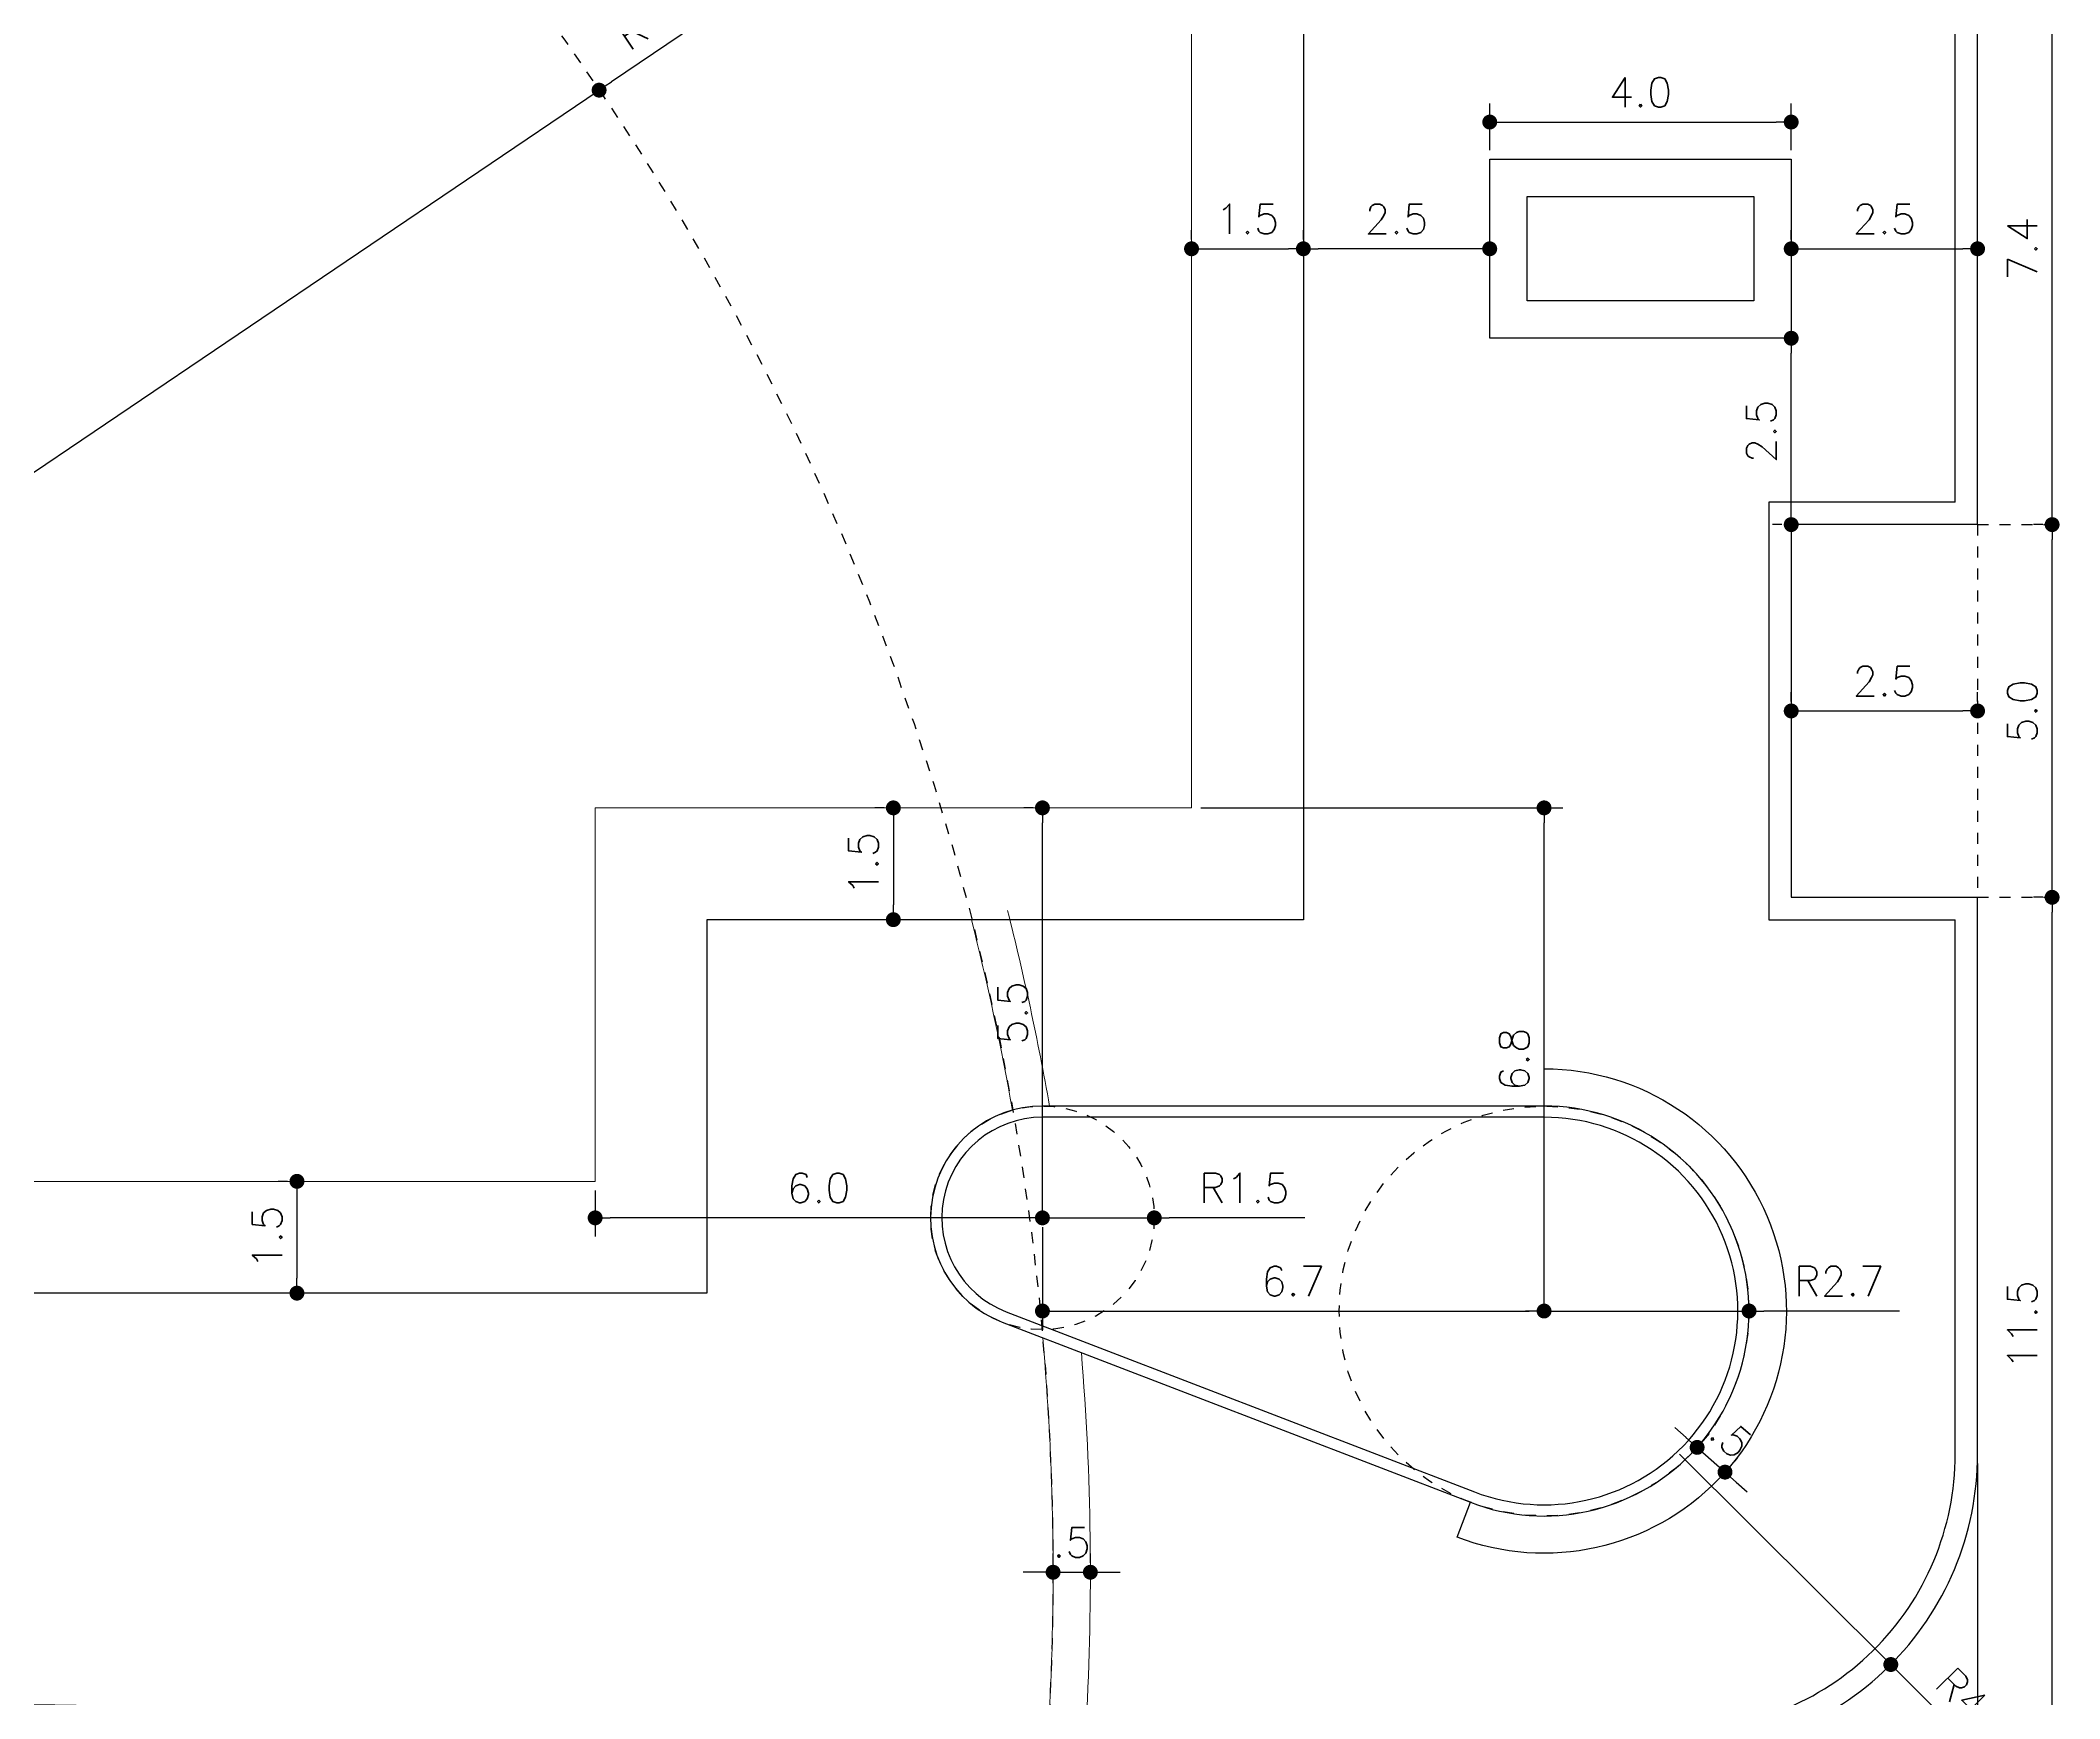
# Model space of a CAD drawing. Extents: x 387222 to 388513, y 9633222 to 9634061.
# Drawn here: x 388007.27 to 388034.36, y 9633324.92 to 9633347.17 of the extents above; entities that cross this region are included whole.
import ezdxf

# ---------------------------------------------------------------- set-up
doc = ezdxf.new("R2010")
doc.units = 0
doc.header["$LTSCALE"] = 0.049213
doc.header["$PDSIZE"] = -2.5
doc.linetypes.add('ACAD_PROJEÇÃO', pattern=[0.2, 0.1, -0.1])
doc.layers.get('Defpoints').update_dxf_attribs({"color": 8})
for name, color, linetype in [('AI-Cotas', 12, 'Continuous'), ('BANCO', 2, 'Continuous'), ('MEIO-FIO', 3, 'Continuous'), ('P2', 2, 'Continuous'), ('PROJEÇÃO', 8, 'ACAD_PROJEÇÃO')]:
    doc.layers.add(name, color=color, linetype=linetype)
doc.layers.add('ARQ_ALVENARIA', color=1, linetype='Continuous', lineweight=0)
doc.layers.add('ARQ_PISO', color=7, linetype='Continuous', lineweight=13)
doc.styles.add('RS200', font='romans.shx', dxfattribs={"height": 0.4})
doc.dimstyles.new('Cota 200', dxfattribs={"dimscale": 0.2, "dimtxt": 0.4, "dimasz": 1, "dimexe": 1.25, "dimexo": 0.625, "dimgap": 1, "dimtad": 1, "dimzin": 4, "dimdsep": 46, "dimtxsty": 'RS200', "dimblk": 'DOT', "dimcen": 0.1, "dimclrt": 2, "dimadec": 0, "dimazin": 0, "dimtfac": 1, "dimtix": 1, "dimtmove": 0, "dimatfit": 3, "dimldrblk": 'DOT', "dimfxl": 1, "dimarcsym": 0})

# ---------------------------------------------------------------- blocks, each defined once
blk = doc.blocks.new('_Dot')
at = {"color": 0, "linetype": 'ByBlock', "lineweight": -2}
blk.add_line((-0.5, 0), (-1, 0), dxfattribs=at)
at = {"color": 0, "linetype": 'ByBlock', "const_width": 0.5}
blk.add_lwpolyline([(-0.25, 0, 1), (0.25, 0, 1)], format="xyb", close=True, dxfattribs=at)
blk = doc.blocks.new('*D208')
at = {"layer": 'AI-Cotas', "color": 0, "lineweight": -2, "transparency": 16777216}
for p, q in [((388020.713, 9633331.37), (388022.213, 9633331.37)), ((388024.232, 9633331.37), (388022.413, 9633331.37))]:
    blk.add_line(p, q, dxfattribs=at)
at = {"layer": 'Defpoints', "color": 0, "transparency": 16777216}
for p in [(388020.713, 9633331.37), (388022.213, 9633331.37)]:
    blk.add_point(p, dxfattribs=at)
at = {"layer": 'AI-Cotas', "color": 0, "lineweight": -2, "transparency": 16777216, "xscale": 0.2, "yscale": 0.2, "zscale": 0.2, "rotation": 180}
blk.add_blockref('_Dot', (388022.213, 9633331.37), dxfattribs=at)
at = {"layer": 'AI-Cotas', "color": 2, "transparency": 16777216, "insert": (388023.422, 9633331.77), "char_height": 0.4, "attachment_point": 5, "style": 'RS200'}
blk.add_mtext('R1.5', dxfattribs=at)
blk = doc.blocks.new('*D209')
at = {"layer": 'AI-Cotas', "color": 0, "lineweight": -2, "transparency": 16777216}
for p, q in [((388027.442, 9633330.12), (388030.192, 9633330.12)), ((388032.211, 9633330.12), (388030.392, 9633330.12))]:
    blk.add_line(p, q, dxfattribs=at)
at = {"layer": 'Defpoints', "color": 0, "transparency": 16777216}
for p in [(388027.442, 9633330.12), (388030.192, 9633330.12)]:
    blk.add_point(p, dxfattribs=at)
at = {"layer": 'AI-Cotas', "color": 0, "lineweight": -2, "transparency": 16777216, "xscale": 0.2, "yscale": 0.2, "zscale": 0.2, "rotation": 180}
blk.add_blockref('_Dot', (388030.192, 9633330.12), dxfattribs=at)
at = {"layer": 'AI-Cotas', "color": 2, "transparency": 16777216, "insert": (388031.402, 9633330.52), "char_height": 0.4, "attachment_point": 5, "style": 'RS200'}
blk.add_mtext('R2.7', dxfattribs=at)
blk = doc.blocks.new('*D210')
at = {"layer": 'AI-Cotas', "color": 0, "lineweight": -2, "transparency": 16777216}
for p, q in [((388020.588, 9633336.87), (388020.463, 9633336.87)), ((388020.713, 9633331.57), (388020.713, 9633336.67)), ((388020.588, 9633331.37), (388020.463, 9633331.37))]:
    blk.add_line(p, q, dxfattribs=at)
at = {"layer": 'Defpoints', "color": 0, "transparency": 16777216}
for p in [(388020.713, 9633336.87), (388020.713, 9633336.87), (388020.713, 9633331.37)]:
    blk.add_point(p, dxfattribs=at)
at = {"layer": 'AI-Cotas', "color": 0, "lineweight": -2, "transparency": 16777216, "xscale": 0.2, "yscale": 0.2, "zscale": 0.2}
for p, rotation in [((388020.713, 9633336.87), 90), ((388020.713, 9633331.37), 270)]:
    blk.add_blockref('_Dot', p, dxfattribs=dict(at, rotation=rotation))
at = {"layer": 'AI-Cotas', "color": 2, "transparency": 16777216, "insert": (388020.313, 9633334.12), "char_height": 0.4, "attachment_point": 5, "rotation": 90, "style": 'RS200'}
blk.add_mtext('5.5', dxfattribs=at)
blk = doc.blocks.new('*D211')
at = {"layer": 'AI-Cotas', "color": 0, "lineweight": -2, "transparency": 16777216}
for p, q in [((388014.713, 9633331.735), (388014.713, 9633331.12)), ((388020.513, 9633331.37), (388014.913, 9633331.37)), ((388020.713, 9633331.495), (388020.713, 9633331.62))]:
    blk.add_line(p, q, dxfattribs=at)
at = {"layer": 'Defpoints', "color": 0, "transparency": 16777216}
for p in [(388014.713, 9633331.86), (388014.713, 9633331.37), (388020.713, 9633331.37)]:
    blk.add_point(p, dxfattribs=at)
at = {"layer": 'AI-Cotas', "color": 0, "lineweight": -2, "transparency": 16777216, "xscale": 0.2, "yscale": 0.2, "zscale": 0.2, "rotation": 180}
blk.add_blockref('_Dot', (388014.713, 9633331.37), dxfattribs=at)
at = {"layer": 'AI-Cotas', "color": 0, "lineweight": -2, "transparency": 16777216, "xscale": 0.2, "yscale": 0.2, "zscale": 0.2}
blk.add_blockref('_Dot', (388020.713, 9633331.37), dxfattribs=at)
at = {"layer": 'AI-Cotas', "color": 2, "transparency": 16777216, "insert": (388017.713, 9633331.77), "char_height": 0.4, "attachment_point": 5, "style": 'RS200'}
blk.add_mtext('6.0', dxfattribs=at)
blk = doc.blocks.new('*D212')
at = {"layer": 'AI-Cotas', "color": 0, "lineweight": -2, "transparency": 16777216}
for p, q in [((388020.713, 9633331.245), (388020.713, 9633329.87)), ((388027.442, 9633330.245), (388027.442, 9633330.37)), ((388020.913, 9633330.12), (388027.242, 9633330.12))]:
    blk.add_line(p, q, dxfattribs=at)
at = {"layer": 'Defpoints', "color": 0, "transparency": 16777216}
for p in [(388020.713, 9633331.37), (388027.442, 9633330.12), (388027.442, 9633330.12)]:
    blk.add_point(p, dxfattribs=at)
at = {"layer": 'AI-Cotas', "color": 0, "lineweight": -2, "transparency": 16777216, "xscale": 0.2, "yscale": 0.2, "zscale": 0.2, "rotation": 180}
blk.add_blockref('_Dot', (388020.713, 9633330.12), dxfattribs=at)
at = {"layer": 'AI-Cotas', "color": 0, "lineweight": -2, "transparency": 16777216, "xscale": 0.2, "yscale": 0.2, "zscale": 0.2}
blk.add_blockref('_Dot', (388027.442, 9633330.12), dxfattribs=at)
at = {"layer": 'AI-Cotas', "color": 2, "transparency": 16777216, "insert": (388024.077, 9633330.52), "char_height": 0.4, "attachment_point": 5, "style": 'RS200'}
blk.add_mtext('6.7', dxfattribs=at)
blk = doc.blocks.new('*D213')
at = {"layer": 'AI-Cotas', "color": 0, "lineweight": -2, "transparency": 16777216}
for p, q in [((388022.838, 9633336.87), (388027.692, 9633336.87)), ((388027.442, 9633330.32), (388027.442, 9633336.67)), ((388027.317, 9633330.12), (388027.192, 9633330.12))]:
    blk.add_line(p, q, dxfattribs=at)
at = {"layer": 'Defpoints', "color": 0, "transparency": 16777216}
for p in [(388022.713, 9633336.87), (388027.442, 9633336.87), (388027.442, 9633330.12)]:
    blk.add_point(p, dxfattribs=at)
at = {"layer": 'AI-Cotas', "color": 0, "lineweight": -2, "transparency": 16777216, "xscale": 0.2, "yscale": 0.2, "zscale": 0.2}
for p, rotation in [((388027.442, 9633336.87), 90), ((388027.442, 9633330.12), 270)]:
    blk.add_blockref('_Dot', p, dxfattribs=dict(at, rotation=rotation))
at = {"layer": 'AI-Cotas', "color": 2, "transparency": 16777216, "insert": (388027.042, 9633333.495), "char_height": 0.4, "attachment_point": 5, "rotation": 90, "style": 'RS200'}
blk.add_mtext('6.8', dxfattribs=at)
blk = doc.blocks.new('*D214')
at = {"layer": 'AI-Cotas', "color": 0, "lineweight": -2, "transparency": 16777216}
for p, q in [((388016.754, 9633347.842), (388014.932, 9633346.61)), ((387985.356, 9633326.616), (388014.766, 9633346.498))]:
    blk.add_line(p, q, dxfattribs=at)
at = {"layer": 'Defpoints', "color": 0, "transparency": 16777216}
for p in [(388014.766, 9633346.498), (387985.356, 9633326.616)]:
    blk.add_point(p, dxfattribs=at)
at = {"layer": 'AI-Cotas', "color": 0, "lineweight": -2, "transparency": 16777216, "xscale": 0.2, "yscale": 0.2, "zscale": 0.2, "rotation": 214.0598593126292}
blk.add_blockref('_Dot', (388014.766, 9633346.498), dxfattribs=at)
at = {"layer": 'AI-Cotas', "color": 2, "transparency": 16777216, "insert": (388015.702, 9633347.614), "char_height": 0.4, "attachment_point": 5, "rotation": 34.0599, "style": 'RS200'}
blk.add_mtext('R35.5', dxfattribs=at)
blk = doc.blocks.new('*D221')
at = {"layer": 'AI-Cotas', "color": 0, "lineweight": -2, "transparency": 16777216}
for p, q in [((388029.346, 9633328.424), (388029.197, 9633328.557)), ((388029.579, 9633328.385), (388029.662, 9633328.478)), ((388029.495, 9633328.291), (388029.869, 9633327.959)), ((388029.952, 9633328.052), (388030.035, 9633328.145)), ((388030.018, 9633327.826), (388030.167, 9633327.693))]:
    blk.add_line(p, q, dxfattribs=at)
at = {"layer": 'Defpoints', "color": 0, "transparency": 16777216}
for p in [(388029.495, 9633328.291), (388029.869, 9633327.959), (388029.869, 9633327.959)]:
    blk.add_point(p, dxfattribs=at)
at = {"layer": 'AI-Cotas', "color": 0, "lineweight": -2, "transparency": 16777216, "xscale": 0.2, "yscale": 0.2, "zscale": 0.2}
for p, rotation in [((388029.495, 9633328.291), 318.3054555818179), ((388029.869, 9633327.959), 138.3054555818179)]:
    blk.add_blockref('_Dot', p, dxfattribs=dict(at, rotation=rotation))
at = {"layer": 'AI-Cotas', "color": 2, "transparency": 16777216, "insert": (388029.948, 9633328.424), "char_height": 0.4, "attachment_point": 5, "rotation": 318.3055, "style": 'RS200'}
blk.add_mtext('.5', dxfattribs=at)
blk = doc.blocks.new('*D222')
at = {"layer": 'AI-Cotas', "color": 0, "lineweight": -2, "transparency": 16777216}
for p, q in [((388029.257, 9633328.2), (388032.093, 9633325.378)), ((388033.524, 9633323.954), (388032.235, 9633325.237))]:
    blk.add_line(p, q, dxfattribs=at)
at = {"layer": 'Defpoints', "color": 0, "transparency": 16777216}
for p in [(388029.257, 9633328.2), (388032.093, 9633325.378)]:
    blk.add_point(p, dxfattribs=at)
at = {"layer": 'AI-Cotas', "color": 0, "lineweight": -2, "transparency": 16777216, "xscale": 0.2, "yscale": 0.2, "zscale": 0.2, "rotation": 135.1398010632409}
blk.add_blockref('_Dot', (388032.093, 9633325.378), dxfattribs=at)
at = {"layer": 'AI-Cotas', "color": 2, "transparency": 16777216, "insert": (388033.232, 9633324.808), "char_height": 0.4, "attachment_point": 5, "rotation": 315.1398, "style": 'RS200'}
blk.add_mtext('R4.0', dxfattribs=at)
blk = doc.blocks.new('*D286')
at = {"layer": 'AI-Cotas', "color": 0, "lineweight": -2, "transparency": 16777216}
for p, q in [((388034.132, 9633335.67), (388034.007, 9633335.67)), ((388034.257, 9633324.4), (388034.257, 9633335.47)), ((388034.132, 9633324.2), (388034.007, 9633324.2))]:
    blk.add_line(p, q, dxfattribs=at)
at = {"layer": 'Defpoints', "color": 0, "transparency": 16777216}
for p in [(388034.257, 9633335.67), (388034.257, 9633335.67), (388034.257, 9633324.2)]:
    blk.add_point(p, dxfattribs=at)
at = {"layer": 'AI-Cotas', "color": 0, "lineweight": -2, "transparency": 16777216, "xscale": 0.2, "yscale": 0.2, "zscale": 0.2}
for p, rotation in [((388034.257, 9633335.67), 90), ((388034.257, 9633324.2), 270)]:
    blk.add_blockref('_Dot', p, dxfattribs=dict(at, rotation=rotation))
at = {"layer": 'AI-Cotas', "color": 2, "transparency": 16777216, "insert": (388033.857, 9633329.935), "char_height": 0.4, "attachment_point": 5, "rotation": 90, "style": 'RS200'}
blk.add_mtext('11.5', dxfattribs=at)
blk = doc.blocks.new('*D287')
at = {"layer": 'AI-Cotas', "color": 0, "lineweight": -2, "transparency": 16777216}
for p, q in [((388034.132, 9633340.67), (388034.007, 9633340.67)), ((388034.257, 9633335.87), (388034.257, 9633340.47)), ((388034.132, 9633335.67), (388034.007, 9633335.67))]:
    blk.add_line(p, q, dxfattribs=at)
at = {"layer": 'Defpoints', "color": 0, "transparency": 16777216}
for p in [(388034.257, 9633340.67), (388034.257, 9633340.67), (388034.257, 9633335.67)]:
    blk.add_point(p, dxfattribs=at)
at = {"layer": 'AI-Cotas', "color": 0, "lineweight": -2, "transparency": 16777216, "xscale": 0.2, "yscale": 0.2, "zscale": 0.2}
for p, rotation in [((388034.257, 9633340.67), 90), ((388034.257, 9633335.67), 270)]:
    blk.add_blockref('_Dot', p, dxfattribs=dict(at, rotation=rotation))
at = {"layer": 'AI-Cotas', "color": 2, "transparency": 16777216, "insert": (388033.857, 9633338.17), "char_height": 0.4, "attachment_point": 5, "rotation": 90, "style": 'RS200'}
blk.add_mtext('5.0', dxfattribs=at)
blk = doc.blocks.new('*D288')
at = {"layer": 'AI-Cotas', "color": 0, "lineweight": -2, "transparency": 16777216}
for p, q in [((388034.132, 9633348.07), (388034.007, 9633348.07)), ((388034.257, 9633340.87), (388034.257, 9633347.87)), ((388034.132, 9633340.67), (388034.007, 9633340.67))]:
    blk.add_line(p, q, dxfattribs=at)
at = {"layer": 'Defpoints', "color": 0, "transparency": 16777216}
for p in [(388034.257, 9633348.07), (388034.257, 9633348.07), (388034.257, 9633340.67)]:
    blk.add_point(p, dxfattribs=at)
at = {"layer": 'AI-Cotas', "color": 0, "lineweight": -2, "transparency": 16777216, "xscale": 0.2, "yscale": 0.2, "zscale": 0.2}
for p, rotation in [((388034.257, 9633348.07), 90), ((388034.257, 9633340.67), 270)]:
    blk.add_blockref('_Dot', p, dxfattribs=dict(at, rotation=rotation))
at = {"layer": 'AI-Cotas', "color": 2, "transparency": 16777216, "insert": (388033.857, 9633344.37), "char_height": 0.4, "attachment_point": 5, "rotation": 90, "style": 'RS200'}
blk.add_mtext('7.4', dxfattribs=at)
blk = doc.blocks.new('*D291')
at = {"layer": 'AI-Cotas', "color": 0, "lineweight": -2, "transparency": 16777216}
for p, q in [((388030.757, 9633338.295), (388030.757, 9633338.42)), ((388033.257, 9633338.295), (388033.257, 9633338.42)), ((388030.957, 9633338.17), (388033.057, 9633338.17))]:
    blk.add_line(p, q, dxfattribs=at)
at = {"layer": 'Defpoints', "color": 0, "transparency": 16777216}
for p in [(388030.757, 9633338.17), (388033.257, 9633338.17), (388033.257, 9633338.17)]:
    blk.add_point(p, dxfattribs=at)
at = {"layer": 'AI-Cotas', "color": 0, "lineweight": -2, "transparency": 16777216, "xscale": 0.2, "yscale": 0.2, "zscale": 0.2, "rotation": 180}
blk.add_blockref('_Dot', (388030.757, 9633338.17), dxfattribs=at)
at = {"layer": 'AI-Cotas', "color": 0, "lineweight": -2, "transparency": 16777216, "xscale": 0.2, "yscale": 0.2, "zscale": 0.2}
blk.add_blockref('_Dot', (388033.257, 9633338.17), dxfattribs=at)
at = {"layer": 'AI-Cotas', "color": 2, "transparency": 16777216, "insert": (388032.007, 9633338.57), "char_height": 0.4, "attachment_point": 5, "style": 'RS200'}
blk.add_mtext('2.5', dxfattribs=at)
blk = doc.blocks.new('*D293')
at = {"layer": 'AI-Cotas', "color": 0, "lineweight": -2, "transparency": 16777216}
for p, q in [((388030.757, 9633344.495), (388030.757, 9633344.62)), ((388030.957, 9633344.37), (388033.057, 9633344.37)), ((388033.257, 9633344.495), (388033.257, 9633344.62))]:
    blk.add_line(p, q, dxfattribs=at)
at = {"layer": 'Defpoints', "color": 0, "transparency": 16777216}
for p in [(388030.757, 9633344.37), (388033.257, 9633344.37), (388033.257, 9633344.37)]:
    blk.add_point(p, dxfattribs=at)
at = {"layer": 'AI-Cotas', "color": 0, "lineweight": -2, "transparency": 16777216, "xscale": 0.2, "yscale": 0.2, "zscale": 0.2, "rotation": 180}
blk.add_blockref('_Dot', (388030.757, 9633344.37), dxfattribs=at)
at = {"layer": 'AI-Cotas', "color": 0, "lineweight": -2, "transparency": 16777216, "xscale": 0.2, "yscale": 0.2, "zscale": 0.2}
blk.add_blockref('_Dot', (388033.257, 9633344.37), dxfattribs=at)
at = {"layer": 'AI-Cotas', "color": 2, "transparency": 16777216, "insert": (388032.007, 9633344.77), "char_height": 0.4, "attachment_point": 5, "style": 'RS200'}
blk.add_mtext('2.5', dxfattribs=at)
blk = doc.blocks.new('*D294')
at = {"layer": 'AI-Cotas', "color": 0, "lineweight": -2, "transparency": 16777216}
for p, q in [((388030.632, 9633343.17), (388030.507, 9633343.17)), ((388030.757, 9633340.87), (388030.757, 9633342.97)), ((388030.632, 9633340.67), (388030.507, 9633340.67))]:
    blk.add_line(p, q, dxfattribs=at)
at = {"layer": 'Defpoints', "color": 0, "transparency": 16777216}
for p in [(388030.757, 9633343.17), (388030.757, 9633343.17), (388030.757, 9633340.67)]:
    blk.add_point(p, dxfattribs=at)
at = {"layer": 'AI-Cotas', "color": 0, "lineweight": -2, "transparency": 16777216, "xscale": 0.2, "yscale": 0.2, "zscale": 0.2}
for p, rotation in [((388030.757, 9633343.17), 90), ((388030.757, 9633340.67), 270)]:
    blk.add_blockref('_Dot', p, dxfattribs=dict(at, rotation=rotation))
at = {"layer": 'AI-Cotas', "color": 2, "transparency": 16777216, "insert": (388030.357, 9633341.92), "char_height": 0.4, "attachment_point": 5, "rotation": 90, "style": 'RS200'}
blk.add_mtext('2.5', dxfattribs=at)
blk = doc.blocks.new('*D295')
at = {"layer": 'AI-Cotas', "color": 0, "lineweight": -2, "transparency": 16777216}
for p, q in [((388024.213, 9633344.495), (388024.213, 9633344.62)), ((388026.513, 9633344.37), (388024.413, 9633344.37)), ((388026.713, 9633344.495), (388026.713, 9633344.62))]:
    blk.add_line(p, q, dxfattribs=at)
at = {"layer": 'Defpoints', "color": 0, "transparency": 16777216}
for p in [(388024.213, 9633344.37), (388024.213, 9633344.37), (388026.713, 9633344.37)]:
    blk.add_point(p, dxfattribs=at)
at = {"layer": 'AI-Cotas', "color": 0, "lineweight": -2, "transparency": 16777216, "xscale": 0.2, "yscale": 0.2, "zscale": 0.2, "rotation": 180}
blk.add_blockref('_Dot', (388024.213, 9633344.37), dxfattribs=at)
at = {"layer": 'AI-Cotas', "color": 0, "lineweight": -2, "transparency": 16777216, "xscale": 0.2, "yscale": 0.2, "zscale": 0.2}
blk.add_blockref('_Dot', (388026.713, 9633344.37), dxfattribs=at)
at = {"layer": 'AI-Cotas', "color": 2, "transparency": 16777216, "insert": (388025.463, 9633344.77), "char_height": 0.4, "attachment_point": 5, "style": 'RS200'}
blk.add_mtext('2.5', dxfattribs=at)
blk = doc.blocks.new('*D296')
at = {"layer": 'AI-Cotas', "color": 0, "lineweight": -2, "transparency": 16777216}
for p, q in [((388026.713, 9633345.695), (388026.713, 9633346.32)), ((388030.757, 9633345.695), (388030.757, 9633346.32)), ((388026.913, 9633346.07), (388030.557, 9633346.07))]:
    blk.add_line(p, q, dxfattribs=at)
at = {"layer": 'Defpoints', "color": 0, "transparency": 16777216}
for p in [(388030.757, 9633346.07), (388026.713, 9633345.57), (388030.757, 9633345.57)]:
    blk.add_point(p, dxfattribs=at)
at = {"layer": 'AI-Cotas', "color": 0, "lineweight": -2, "transparency": 16777216, "xscale": 0.2, "yscale": 0.2, "zscale": 0.2, "rotation": 180}
blk.add_blockref('_Dot', (388026.713, 9633346.07), dxfattribs=at)
at = {"layer": 'AI-Cotas', "color": 0, "lineweight": -2, "transparency": 16777216, "xscale": 0.2, "yscale": 0.2, "zscale": 0.2}
blk.add_blockref('_Dot', (388030.757, 9633346.07), dxfattribs=at)
at = {"layer": 'AI-Cotas', "color": 2, "transparency": 16777216, "insert": (388028.735, 9633346.47), "char_height": 0.4, "attachment_point": 5, "style": 'RS200'}
blk.add_mtext('4.0', dxfattribs=at)
blk = doc.blocks.new('*D297')
at = {"layer": 'AI-Cotas', "color": 0, "lineweight": -2, "transparency": 16777216}
for p, q in [((388018.588, 9633336.87), (388018.463, 9633336.87)), ((388018.713, 9633336.67), (388018.713, 9633335.57)), ((388018.588, 9633335.37), (388018.463, 9633335.37))]:
    blk.add_line(p, q, dxfattribs=at)
at = {"layer": 'Defpoints', "color": 0, "transparency": 16777216}
for p in [(388018.713, 9633336.87), (388018.713, 9633335.37), (388018.713, 9633335.37)]:
    blk.add_point(p, dxfattribs=at)
at = {"layer": 'AI-Cotas', "color": 0, "lineweight": -2, "transparency": 16777216, "xscale": 0.2, "yscale": 0.2, "zscale": 0.2}
for p, rotation in [((388018.713, 9633336.87), 90), ((388018.713, 9633335.37), 270)]:
    blk.add_blockref('_Dot', p, dxfattribs=dict(at, rotation=rotation))
at = {"layer": 'AI-Cotas', "color": 2, "transparency": 16777216, "insert": (388018.313, 9633336.12), "char_height": 0.4, "attachment_point": 5, "rotation": 90, "style": 'RS200'}
blk.add_mtext('1.5', dxfattribs=at)
blk = doc.blocks.new('*D298')
at = {"layer": 'AI-Cotas', "color": 0, "lineweight": -2, "transparency": 16777216}
for p, q in [((388022.713, 9633344.495), (388022.713, 9633344.62)), ((388022.913, 9633344.37), (388024.013, 9633344.37)), ((388024.213, 9633344.495), (388024.213, 9633344.62))]:
    blk.add_line(p, q, dxfattribs=at)
at = {"layer": 'Defpoints', "color": 0, "transparency": 16777216}
for p in [(388022.713, 9633344.37), (388024.213, 9633344.37), (388024.213, 9633344.37)]:
    blk.add_point(p, dxfattribs=at)
at = {"layer": 'AI-Cotas', "color": 0, "lineweight": -2, "transparency": 16777216, "xscale": 0.2, "yscale": 0.2, "zscale": 0.2, "rotation": 180}
blk.add_blockref('_Dot', (388022.713, 9633344.37), dxfattribs=at)
at = {"layer": 'AI-Cotas', "color": 0, "lineweight": -2, "transparency": 16777216, "xscale": 0.2, "yscale": 0.2, "zscale": 0.2}
blk.add_blockref('_Dot', (388024.213, 9633344.37), dxfattribs=at)
at = {"layer": 'AI-Cotas', "color": 2, "transparency": 16777216, "insert": (388023.463, 9633344.77), "char_height": 0.4, "attachment_point": 5, "style": 'RS200'}
blk.add_mtext('1.5', dxfattribs=at)
blk = doc.blocks.new('*D301')
at = {"layer": 'AI-Cotas', "color": 0, "lineweight": -2, "transparency": 16777216}
for p, q in [((388010.588, 9633331.86), (388010.463, 9633331.86)), ((388010.713, 9633331.66), (388010.713, 9633330.56)), ((388010.588, 9633330.36), (388010.463, 9633330.36))]:
    blk.add_line(p, q, dxfattribs=at)
at = {"layer": 'Defpoints', "color": 0, "transparency": 16777216}
for p in [(388010.713, 9633331.86), (388010.713, 9633330.36), (388010.713, 9633330.36)]:
    blk.add_point(p, dxfattribs=at)
at = {"layer": 'AI-Cotas', "color": 0, "lineweight": -2, "transparency": 16777216, "xscale": 0.2, "yscale": 0.2, "zscale": 0.2}
for p, rotation in [((388010.713, 9633331.86), 90), ((388010.713, 9633330.36), 270)]:
    blk.add_blockref('_Dot', p, dxfattribs=dict(at, rotation=rotation))
at = {"layer": 'AI-Cotas', "color": 2, "transparency": 16777216, "insert": (388010.313, 9633331.11), "char_height": 0.4, "attachment_point": 5, "rotation": 90, "style": 'RS200'}
blk.add_mtext('1.5', dxfattribs=at)
blk = doc.blocks.new('*D529')
at = {"layer": 'AI-Cotas', "color": 0, "lineweight": -2, "transparency": 16777216}
for p, q in [((388033.257, 9633328.075), (388033.257, 9633321.918)), ((388017.121, 9633324.264), (388017.121, 9633321.918)), ((388017.321, 9633322.168), (388033.057, 9633322.168))]:
    blk.add_line(p, q, dxfattribs=at)
at = {"layer": 'Defpoints', "color": 0, "transparency": 16777216}
for p in [(388033.257, 9633328.2), (388017.121, 9633324.389), (388033.257, 9633322.168)]:
    blk.add_point(p, dxfattribs=at)
at = {"layer": 'AI-Cotas', "color": 0, "lineweight": -2, "transparency": 16777216, "xscale": 0.2, "yscale": 0.2, "zscale": 0.2, "rotation": 180}
blk.add_blockref('_Dot', (388017.121, 9633322.168), dxfattribs=at)
at = {"layer": 'AI-Cotas', "color": 0, "lineweight": -2, "transparency": 16777216, "xscale": 0.2, "yscale": 0.2, "zscale": 0.2}
blk.add_blockref('_Dot', (388033.257, 9633322.168), dxfattribs=at)
at = {"layer": 'AI-Cotas', "color": 2, "transparency": 16777216, "insert": (388025.189, 9633322.568), "char_height": 0.4, "attachment_point": 5, "style": 'RS200'}
blk.add_mtext('16.1', dxfattribs=at)
blk = doc.blocks.new('*D578')
at = {"layer": 'AI-Cotas', "color": 0, "lineweight": -2, "transparency": 16777216}
for p, q in [((388020.856, 9633326.741), (388020.856, 9633326.866)), ((388021.356, 9633326.741), (388021.356, 9633326.866)), ((388020.656, 9633326.616), (388020.456, 9633326.616)), ((388020.856, 9633326.616), (388021.356, 9633326.616)), ((388021.556, 9633326.616), (388021.756, 9633326.616))]:
    blk.add_line(p, q, dxfattribs=at)
at = {"layer": 'Defpoints', "color": 0, "transparency": 16777216}
for p in [(388020.856, 9633326.616), (388021.356, 9633326.616), (388021.356, 9633326.616)]:
    blk.add_point(p, dxfattribs=at)
at = {"layer": 'AI-Cotas', "color": 0, "lineweight": -2, "transparency": 16777216, "xscale": 0.2, "yscale": 0.2, "zscale": 0.2}
blk.add_blockref('_Dot', (388020.856, 9633326.616), dxfattribs=at)
at = {"layer": 'AI-Cotas', "color": 0, "lineweight": -2, "transparency": 16777216, "xscale": 0.2, "yscale": 0.2, "zscale": 0.2, "rotation": 180}
blk.add_blockref('_Dot', (388021.356, 9633326.616), dxfattribs=at)
at = {"layer": 'AI-Cotas', "color": 2, "transparency": 16777216, "insert": (388021.106, 9633327.016), "char_height": 0.4, "attachment_point": 5, "style": 'RS200'}
blk.add_mtext('.5', dxfattribs=at)

msp = doc.modelspace()

# ---------------------------------------------------------------- linework, layer by layer
at = {"layer": 'ARQ_ALVENARIA'}
msp.add_lwpolyline([(388006.713, 9633331.86), (388006.713, 9633339.37), (387986.713, 9633339.37), (387986.713, 9633349.37), (388006.713, 9633349.37), (388006.713, 9633356.88), (388014.713, 9633356.88), (388014.713, 9633351.87), (388022.713, 9633351.87), (388022.713, 9633336.87), (388014.713, 9633336.87), (388014.713, 9633331.86)], close=True, dxfattribs=at)
at = {"layer": 'ARQ_PISO'}
for radius, start, end in [(36, 10.0047, 14.2763), (35.5, 10.0571, 14.2763), (35.5, 356.7946, 5.0836), (36, 356.7946, 4.6939)]:
    msp.add_arc((387985.356, 9633326.616), radius, start, end, dxfattribs=at)
at = {"layer": 'BANCO'}
for points in [[(388026.713, 9633345.57), (388030.757, 9633345.57), (388030.757, 9633343.17), (388026.713, 9633343.17)], [(388027.213, 9633345.07), (388030.257, 9633345.07), (388030.257, 9633343.67), (388027.213, 9633343.67)]]:
    msp.add_lwpolyline(points, close=True, dxfattribs=at)
msp.add_lwpolyline([(388027.442, 9633332.87), (388027.442, 9633333.37, -1.202875), (388026.275, 9633327.087), (388026.454, 9633327.554)], format="xyb", dxfattribs=at)
at = {"layer": 'MEIO-FIO'}
for points in [[(388033.257, 9633340.67), (388033.257, 9633348.07)], [(388032.957, 9633340.97), (388032.957, 9633347.77)], [(388032.957, 9633340.97), (388030.457, 9633340.97), (388030.457, 9633335.37), (388032.957, 9633335.37)], [(388033.257, 9633340.67), (388030.757, 9633340.67), (388030.757, 9633335.67), (388033.257, 9633335.67)]]:
    msp.add_lwpolyline(points, dxfattribs=at)
for points in [[(388004.122, 9633324.546), (388006.883, 9633324.548), (388029.195, 9633324.2, 0.418794), (388033.257, 9633328.2), (388033.257, 9633335.67)], [(388004.245, 9633324.846), (388006.885, 9633324.848), (388029.2, 9633324.5, 0.418794), (388032.957, 9633328.2), (388032.957, 9633335.37)], [(388026.454, 9633327.554, 1.202875), (388027.442, 9633332.87), (388020.713, 9633332.87, 0.831349), (388020.174, 9633329.97), (388026.454, 9633327.554)]]:
    msp.add_lwpolyline(points, format="xyb", dxfattribs=at)
msp.add_lwpolyline([(388026.508, 9633327.694, 1.202875), (388027.442, 9633332.72), (388020.713, 9633332.72, 0.831349), (388020.228, 9633330.11)], format="xyb", close=True, dxfattribs=at)
at = {"layer": 'P2'}
msp.add_lwpolyline([(388005.213, 9633353.67), (388005.213, 9633358.38), (388016.213, 9633358.38), (388016.213, 9633353.37), (388024.213, 9633353.37), (388024.213, 9633335.37), (388016.213, 9633335.37), (388016.213, 9633330.36), (388005.213, 9633330.36), (388005.213, 9633335.07)], dxfattribs=at)
at = {"layer": 'PROJEÇÃO', "ltscale": 30}
for points in [[(388033.257, 9633340.67), (388034.257, 9633340.67)], [(388033.257, 9633340.67), (388033.257, 9633335.67)], [(388033.257, 9633335.67), (388034.257, 9633335.67)]]:
    msp.add_lwpolyline(points, dxfattribs=at)
for centre, radius in [((387985.356, 9633326.616), 35.5), ((388020.713, 9633331.37), 1.5), ((388027.442, 9633330.12), 2.75)]:
    msp.add_circle(centre, radius, dxfattribs=at)

# ---------------------------------------------------------------- dimensions: what is measured, and where the dimension line sits
at = {"layer": 'AI-Cotas'}
for center, mpoint, picture, middle in [((387985.356, 9633326.616), (388014.766, 9633346.498), '*D214', (388015.702, 9633347.614)), ((388020.713, 9633331.37), (388022.213, 9633331.37), '*D208', (388023.422, 9633331.77)), ((388027.4420124, 9633330.1203896), (388030.1920123, 9633330.1203896), '*D209', (388031.4015362, 9633330.5203896)), ((388029.257, 9633328.2), (388032.093, 9633325.378), '*D222', (388033.232, 9633324.808))]:
    dim = msp.add_radius_dim(center=center, mpoint=mpoint, dimstyle='Cota 200', override={"dimdec": 1}, dxfattribs=at)
    dim.commit()
    dim.dimension.update_dxf_attribs({"geometry": picture, "text_midpoint": middle})
for base, p1, p2, picture, middle in [((388034.257, 9633348.07), (388034.257, 9633340.67), (388034.257, 9633348.07), '*D288', (388033.857, 9633344.37)), ((388030.757, 9633343.17), (388030.757, 9633340.67), (388030.757, 9633343.17), '*D294', (388030.357, 9633341.92)), ((388034.257, 9633340.67), (388034.257, 9633335.67), (388034.257, 9633340.67), '*D287', (388033.857, 9633338.17)), ((388018.713, 9633335.37), (388018.713, 9633336.87), (388018.713, 9633335.37), '*D297', (388018.313, 9633336.12)), ((388020.713, 9633336.87), (388020.713, 9633331.37), (388020.713, 9633336.87), '*D210', (388020.313, 9633334.12)), ((388027.442012347, 9633336.870389614), (388027.442012347, 9633330.120389614), (388022.712832678, 9633336.870389614), '*D213', (388027.042012346, 9633333.495389614)), ((388034.257, 9633335.67), (388034.257, 9633324.2), (388034.257, 9633335.67), '*D286', (388033.857, 9633329.935)), ((388010.713, 9633330.36), (388010.713, 9633331.86), (388010.713, 9633330.36), '*D301', (388010.313, 9633331.11))]:
    dim = msp.add_linear_dim(base=base, p1=p1, p2=p2, angle=90, dimstyle='Cota 200', override={"dimdec": 1}, dxfattribs=at)
    dim.commit()
    dim.dimension.update_dxf_attribs({"geometry": picture, "text_midpoint": middle})
for base, p1, p2, picture, middle in [((388030.757, 9633346.07), (388026.713, 9633345.57), (388030.757, 9633345.57), '*D296', (388028.735, 9633346.47)), ((388024.213, 9633344.37), (388022.713, 9633344.37), (388024.213, 9633344.37), '*D298', (388023.463, 9633344.77)), ((388024.213, 9633344.37), (388026.713, 9633344.37), (388024.213, 9633344.37), '*D295', (388025.463, 9633344.77)), ((388033.257, 9633344.37), (388030.757, 9633344.37), (388033.257, 9633344.37), '*D293', (388032.007, 9633344.77)), ((388033.257, 9633338.17), (388030.757, 9633338.17), (388033.257, 9633338.17), '*D291', (388032.007, 9633338.57)), ((388014.713, 9633331.37), (388020.713, 9633331.37), (388014.713, 9633331.86), '*D211', (388017.713, 9633331.77)), ((388027.442, 9633330.12), (388020.713, 9633331.37), (388027.442, 9633330.12), '*D212', (388024.077, 9633330.52)), ((388033.257, 9633322.168), (388017.121, 9633324.389), (388033.257, 9633328.2), '*D529', (388025.189, 9633322.568))]:
    dim = msp.add_linear_dim(base=base, p1=p1, p2=p2, dimstyle='Cota 200', override={"dimdec": 1}, dxfattribs=at)
    dim.commit()
    dim.dimension.update_dxf_attribs({"geometry": picture, "text_midpoint": middle})
for p1, p2, picture, middle in [((388029.495, 9633328.291), (388029.869, 9633327.959), '*D221', (388029.948, 9633328.424)), ((388020.856, 9633326.616), (388021.356, 9633326.616), '*D578', (388021.106, 9633327.016))]:
    dim = msp.add_aligned_dim(p1=p1, p2=p2, distance=0, dimstyle='Cota 200', override={"dimdec": 1}, dxfattribs=at)
    dim.commit()
    dim.dimension.update_dxf_attribs({"geometry": picture, "text_midpoint": middle})

doc.saveas('drawing.dxf')
